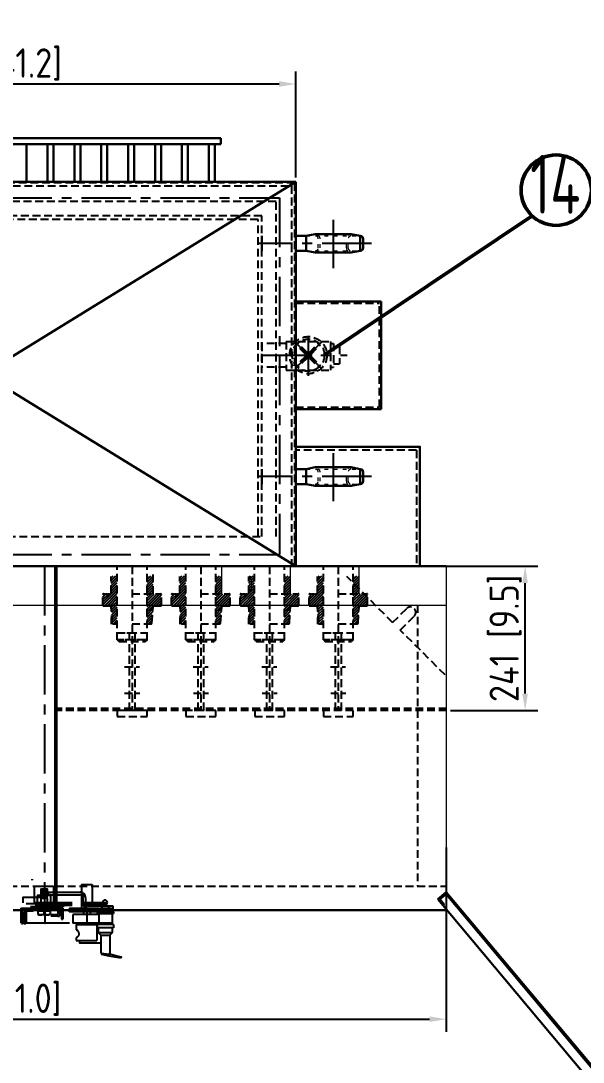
# Model space of a CAD drawing. Header units: millimetres. Extents: x 237080 to 246815, y -181726 to -175279.
# Drawn here: x 239515 to 240457, y -180163 to -178421 of the extents above; entities that cross this region are included whole.
import ezdxf

# ---------------------------------------------------------------- set-up
doc = ezdxf.new("R2010")
doc.units = ezdxf.units.MM
doc.header["$LTSCALE"] = 13
for name, pattern in [('ACAD_ISO02W100', [15, 12, -3]), ('ACAD_ISO03W100', [1.18, 0.47, -0.71]), ('CENTER', [50.8, 31.75, -6.35, 6.35, -6.35]), ('CENTERX2', [101.6, 63.5, -12.7, 12.7, -12.7]), ('DASHED', [0.75, 0.5, -0.25])]:
    doc.linetypes.add(name, pattern=pattern)
doc.layers.get('0').update_dxf_attribs({"color": 1, "linetype": 'CENTER'})
for name, color, linetype in [('1', 4, 'Continuous'), ('4虚线层', 6, 'DASHED'), ('PDF_几何图形', 7, 'Continuous'), ('粗实线', 4, 'Continuous')]:
    doc.layers.add(name, color=color, linetype=linetype)
doc.layers.add('2细实线', color=3, linetype='Continuous', lineweight=20)
doc.layers.add('标注、文本', color=3, linetype='Continuous', lineweight=25)
doc.styles.add('pdm', font='gbenor.shx', dxfattribs={"width": 0.8, "bigfont": 'gbhzfs.shx'})
doc.styles.get("Standard").update_dxf_attribs({"font": 'gbenor.shx', "bigfont": 'gbcbig.shx'})
doc.dimstyles.new('英寸 1-10', dxfattribs={"dimscale": 14, "dimtxt": 3.5, "dimasz": 2, "dimexe": 1.5, "dimexo": 0.5, "dimgap": 0.5, "dimtad": 1, "dimtoh": 1, "dimdec": 1, "dimdsep": 46, "dimtxsty": 'Standard', "dimcen": 2.5, "dimclrd": 3, "dimclre": 3, "dimclrt": 3, "dimadec": 0, "dimazin": 2, "dimtfac": 1, "dimtdec": 1, "dimtmove": 0, "dimatfit": 2, "dimfxl": 1, "dimarcsym": 0})
pattern_1 = [(225, (239986.0176, -179033.653), (2.245064, -2.245064), [])]
pattern_2 = [(225, (240101.0176, -179033.653), (2.245064, -2.245064), [])]
pattern_3 = [(225, (240331.0176, -179033.653), (2.245064, -2.245064), [])]

# ---------------------------------------------------------------- blocks, each defined once
blk = doc.blocks.new('A$C62CB6CE0')
at = {"layer": 'PDF_几何图形'}
for p, q in [((101.2, 122.2), (101.2, 108.9)), ((101.2, 122.2), (119, 122.2)), ((119, 122.2), (119, 86.6)), ((22.3, 119.3), (54.2, 119.3)), ((22.3, 119.3), (22.3, 89.9)), ((33.1, 114.7), (33.1, 104)), ((33.1, 112.2), (33.9, 111.4)), ((43.8, 111.4), (33.1, 111)), ((33.9, 111.4), (33.1, 111)), ((33.1, 111), (33.9, 110.6)), ((43.8, 110.6), (33.1, 110.2)), ((33.9, 110.6), (33.1, 110.2)), ((33.1, 108.5), (33.9, 108.1)), ((43, 112.2), (33.9, 111.4)), ((43, 111), (33.9, 110.6)), ((43, 110.2), (33.9, 109.7)), ((43, 109.3), (33.9, 108.9)), ((43, 108.5), (33.9, 108.1)), ((43, 107.7), (33.9, 107.3)), ((43, 106.9), (33.9, 106.4)), ((43, 105.6), (33.9, 105.2)), ((43, 104.8), (33.9, 104.4)), ((43.8, 111.4), (43, 111)), ((43, 111), (43.8, 110.6)), ((43.8, 110.6), (43, 110.2)), ((43.8, 109.7), (43, 109.3)), ((43.8, 108.9), (43, 108.5)), ((43.8, 108.1), (43, 107.7)), ((43.8, 107.3), (43, 106.9)), ((43.8, 106.4), (43, 105.6)), ((43.8, 105.2), (43, 104.8)), ((44.9, 109.3), (44.9, 104.8)), ((44.9, 109.3), (49.5, 109.3)), ((49.5, 104.8), (44.9, 104.8)), ((49.5, 109.3), (99.1, 109.3)), ((49.5, 104.8), (99.1, 104.8)), ((54.2, 119.3), (54.2, 89.9)), ((3.7, 101.1), (32.7, 101.1)), ((65.8, 89.9), (8.7, 89.9)), ((23.6, 92), (64.5, 92)), ((64.5, 89.9), (23.6, 89.9)), ((23.6, 87.4), (64.5, 87.4)), ((26.9, 104), (26.9, 85.3)), ((33.1, 104), (26.9, 104)), ((33.1, 101.5), (33.9, 101.1)), ((33.1, 98.6), (33.1, 80.4)), ((43, 104), (33.9, 103.5)), ((43, 103.1), (33.9, 102.7)), ((43, 102.3), (33.9, 101.9)), ((43, 101.5), (33.9, 101.1)), ((43, 101.5), (33.9, 101.1)), ((43, 101.5), (33.9, 101.1)), ((43, 100.7), (33.9, 100.2)), ((43, 99.4), (33.9, 99)), ((43.8, 104.4), (43, 104)), ((43.8, 103.5), (43, 103.1)), ((43.8, 102.7), (43, 102.3)), ((43.8, 101.9), (43, 101.5)), ((43.8, 101.1), (43, 100.7)), ((43.8, 100.2), (43, 99.4)), ((49.6, 104), (43.8, 104)), ((43.8, 99), (43.8, 80.4)), ((44.9, 92), (85.9, 92)), ((85.9, 89.9), (44.9, 89.9)), ((44.9, 87.4), (85.9, 87.4)), ((49.6, 104), (49.6, 85.3)), ((55.3, 104), (55.3, 87.4)), ((55.3, 104), (57.3, 104)), ((57.3, 104), (57.3, 87.4)), ((64.4, 87.4), (64.4, 69.2)), ((64.4, 87.4), (64.4, 69.2)), ((65.8, 89.9), (65.8, 87.4)), ((101.2, 104.4), (101.2, 82)), ((101.6, 92), (142.5, 92)), ((142.5, 89.9), (101.6, 89.9)), ((101.6, 87.4), (142.5, 87.4)), ((103.7, 100.2), (103.7, 91.1)), ((108.2, 100.2), (108.2, 91.1)), ((0, 82.5), (26.9, 82.5)), ((0, 82.5), (0, 57.6)), ((2.1, 80.4), (26.9, 80.4)), ((2.1, 80.4), (2.1, 55.2)), ((3.7, 57.6), (3.7, 76.7)), ((6.6, 80.4), (6.6, 55.2)), ((8.7, 77.9), (20.3, 77.9)), ((8.7, 77.9), (8.7, 57.6)), ((15.7, 85.3), (56.7, 85.3)), ((20.3, 80.4), (20.3, 77.9)), ((26.9, 80.4), (49.6, 80.4)), ((26.9, 80.4), (26.9, 78.3)), ((26.9, 78.3), (49.6, 78.3)), ((28.1, 78.3), (28.1, 73.4)), ((38.5, 78.3), (38.5, 73.4)), ((43, 82.5), (69.9, 82.5)), ((43, 80.4), (67.8, 80.4)), ((43.4, 71.3), (47.1, 71.3)), ((47.6, 71.7), (47.1, 71.3)), ((48.8, 78.3), (48.8, 73.4)), ((49.6, 80.4), (49.6, 78.3)), ((50.7, 71.7), (61.9, 71.7)), ((50.7, 71.7), (50.7, 69.2)), ((61.9, 85.3), (61.9, 71.7)), ((61.9, 85.3), (61.9, 71.7)), ((72.4, 85.3), (61.9, 85.3)), ((67.8, 80.4), (67.8, 64.3)), ((69.9, 82.5), (69.9, 64.3)), ((80.9, 82), (80.9, 76.7)), ((80.9, 82), (81.3, 82)), ((81.3, 76.7), (80.9, 76.7)), ((81.3, 82), (81.3, 76.7)), ((130.5, 82), (81.3, 82)), ((130.5, 76.7), (81.3, 76.7)), ((130.1, 72.1), (86.7, 72.1)), ((86.7, 72.1), (86.7, 57.6)), ((104.5, 76.7), (104.5, 72.1)), ((110.3, 80.4), (110.3, 55.2)), ((115.7, 76.7), (115.7, 72.1)), ((127.7, 76.7), (127.7, 73.8)), ((127.7, 73.8), (154.9, 73.8)), ((130.1, 73.8), (130.1, 57.6)), ((130.5, 82), (130.5, 76.7)), ((130.5, 82), (131.8, 82)), ((131.8, 76.7), (130.5, 76.7)), ((131.8, 82), (131.8, 76.7)), ((151.6, 82), (131.8, 82)), ((151.6, 76.7), (131.8, 76.7)), ((135.5, 84.1), (135.5, 78.3)), ((146.3, 84.1), (146.3, 78.3)), ((151.6, 82), (151.6, 76.7)), ((152.5, 73.8), (152.5, 57.6)), ((153.7, 86.6), (153.7, 82)), ((153.7, 76.7), (154.9, 76.7)), ((154.9, 76.7), (154.9, 73.8)), ((23.2, 57.6), (3.7, 57.6)), ((60, 57.6), (19, 57.6)), ((40.1, 57.6), (38, 57.6)), ((81.3, 57.6), (40.4, 57.6)), ((64.4, 69.2), (50.7, 69.2)), ((61.9, 69.2), (64.4, 69.2)), ((61.9, 69.2), (64.4, 69.2)), ((64.4, 69.2), (61.9, 69.2)), ((67.8, 64.3), (69.9, 64.3)), ((130.1, 57.6), (86.7, 57.6)), ((92.5, 55.2), (92.5, 46.5)), ((92.5, 55.2), (126.8, 55.2)), ((138, 57.6), (97, 57.6)), ((103.7, 57.6), (103.7, 55.2)), ((116.5, 57.6), (116.5, 55.2)), ((126.8, 55.2), (126.8, 28.3)), ((127.7, 55.2), (127.7, 49.8)), ((141.3, 55.2), (127.7, 55.2)), ((141.3, 57.6), (130.1, 57.6)), ((132.2, 57.6), (132.2, 55.2)), ((152.5, 57.6), (141.3, 57.6)), ((154.9, 55.2), (141.3, 55.2)), ((150.4, 57.6), (150.4, 55.2)), ((154.9, 55.2), (154.9, 49.8)), ((92.5, 46.5), (93.3, 46.5)), ((129.3, 47.3), (126.8, 47.3)), ((141.3, 49.8), (127.7, 49.8)), ((129.3, 41.9), (152.9, 41.9)), ((133.9, 37.4), (141.3, 37.4)), ((154.9, 49.8), (141.3, 49.8)), ((141.3, 37.4), (148.7, 37.4)), ((152.9, 49), (152.9, 41.9)), ((152.9, 41.5), (152.9, 41.9)), ((92.5, 33.7), (92.5, 28.3)), ((93.3, 33.7), (92.5, 33.7)), ((92.5, 28.3), (126.8, 28.3)), ((133.9, 29.1), (133.9, 7.2)), ((148.7, 29.1), (148.7, 7.2))]:
    blk.add_line(p, q, dxfattribs=at)
for points in [[(33.1, 114.7), (43.8, 114.7), (43.8, 104)], [(33.1, 112.2), (43, 112.2), (43.8, 111.4)], [(43, 110.2), (43.8, 109.7), (33.1, 109.3)], [(33.1, 110.2), (33.9, 109.7), (33.1, 109.3)], [(43, 109.3), (43.8, 108.9), (33.1, 108.5)], [(33.1, 109.3), (33.9, 108.9), (33.1, 108.5)], [(43, 108.5), (43.8, 108.1), (33.1, 107.7)], [(43, 108.5), (33.9, 108.1), (33.1, 107.7)], [(43, 107.7), (43.8, 107.3), (33.1, 106.9)], [(33.1, 107.7), (33.9, 107.3), (33.1, 106.9)], [(43, 106.9), (43.8, 106.4), (33.1, 105.6)], [(33.1, 106.9), (33.9, 106.4), (33.1, 105.6)], [(43, 105.6), (43.8, 105.2), (33.1, 104.8)], [(33.1, 105.6), (33.9, 105.2), (33.1, 104.8)], [(43, 104.8), (43.8, 104.4), (33.1, 104)], [(33.1, 104.8), (33.9, 104.4), (33.1, 104)], [(108.2, 100.2), (100.4, 109.3), (99.1, 109.3)], [(103.7, 100.2), (103.7, 101.5), (103.3, 101.9), (103.3, 102.3), (102.8, 103.1), (102.4, 103.5), (102, 104), (101.6, 104.4), (100.8, 104.4), (100.4, 104.8), (99.1, 104.8)], [(3.7, 91.6), (3.7, 101.1), (4.1, 100.7)], [(43, 104), (43.8, 103.5), (33.1, 103.1)], [(33.1, 104), (33.9, 103.5), (33.1, 103.1)], [(43, 103.1), (43.8, 102.7), (33.1, 102.3)], [(33.1, 103.1), (33.9, 102.7), (33.1, 102.3)], [(43, 102.3), (43.8, 101.9), (33.1, 101.5)], [(33.1, 102.3), (33.9, 101.9), (33.1, 101.5)], [(43, 101.5), (43.8, 101.1), (33.1, 100.7)], [(43, 101.5), (33.9, 101.1), (33.1, 100.7)], [(43, 100.7), (43.8, 100.2), (33.1, 99.4)], [(33.1, 100.7), (33.9, 100.2), (33.1, 99.4)], [(43, 99.4), (43.8, 99), (33.1, 98.6)], [(33.1, 99.4), (33.9, 99), (33.1, 98.6)], [(40.1, 93.6), (40.1, 57.6), (40.5, 57.2)], [(103.7, 91.1), (111.5, 82), (112.8, 82)], [(108.2, 91.1), (108.2, 89.9), (109, 89.1), (109, 88.2), (109.5, 87.8), (109.9, 87.4), (110.7, 87.4), (111.1, 87), (111.5, 86.6), (112.8, 86.6), (153.7, 86.6)], [(28.1, 73.4), (28.5, 72.9), (28.9, 72.5), (29.4, 72.5), (29.8, 72.1), (30.2, 72.1), (30.6, 71.7), (31.4, 71.7), (31.8, 71.3), (33.1, 71.3)], [(28.1, 73.4), (28.1, 72.9), (28.5, 72.5), (28.5, 72.1), (28.9, 72.1), (28.9, 71.7), (29.4, 71.7)], [(28.9, 71.7), (29.8, 71.3), (33.1, 71.3)], [(43.4, 71.3), (33.1, 71.3), (34.7, 71.3), (35.2, 71.7), (36, 71.7), (36.4, 72.1), (36.8, 72.1), (37.2, 72.5), (37.6, 72.5), (38, 72.9), (38.5, 73.4)], [(38.5, 73.4), (38.9, 72.9), (39.7, 72.1), (40.1, 72.1), (40.9, 71.7), (41.8, 71.7), (42.2, 71.3), (43.4, 71.3)], [(43.4, 71.3), (45.1, 71.3), (45.5, 71.7), (46.3, 71.7), (46.7, 72.1), (47.1, 72.1), (47.6, 72.5), (48, 72.5), (48.4, 72.9), (48.8, 73.4)], [(47.6, 71.7), (47.6, 72.1), (48, 72.1), (48, 72.5), (48.4, 72.5), (48.4, 72.9), (48.8, 73.4)], [(151.6, 82), (153.7, 82), (153.7, 76.7), (151.6, 76.7)], [(93.3, 46.5), (94.2, 46.1), (95, 44.8), (96.2, 43.2), (97, 39.9), (96.2, 36.5), (95, 34.9), (94.2, 34.1), (93.3, 33.7)], [(130.5, 49.8), (129.7, 49.8), (129.7, 49.4), (129.3, 49), (129.3, 41.9), (129.7, 41.9), (129.7, 41.5), (133.9, 37.4), (133.9, 29.1)], [(152.9, 41.5), (148.7, 37.4), (148.7, 29.1)], [(152.9, 49), (152.9, 49.8), (152.1, 49.8)], [(97.9, 28.3), (97.9, 24.6), (133.9, 24.6)], [(133.9, 7.2), (148.3, 5.5), (148.7, 7.2)]]:
    blk.add_lwpolyline(points, dxfattribs=at)
blk.add_lwpolyline([(25.6, 85.3), (50.9, 85.3), (50.9, 82.5), (25.6, 82.5)], close=True, dxfattribs=at)
for points in [[(108.2, 101.5), (106.4, 106.8), (105.9, 107.6), (100.4, 109.3)], [(103.7, 89.9), (104.6, 86), (107.7, 83), (111.5, 82)], [(140.5, 96.1), (138.4, 96.1), (136.7, 94.4), (136.7, 92.4)], [(136.7, 92.4), (136.7, 90.3), (138.4, 88.2), (140.5, 88.2)], [(144.6, 92.4), (144.6, 94.4), (142.5, 96.1), (140.5, 96.1)], [(140.5, 88.2), (142.5, 88.2), (144.6, 90.3), (144.6, 92.4)], [(134.3, 5.5), (171.8, -1.9), (181.4, -1.8), (148.3, 5.5)]]:
    blk.add_open_spline(points, degree=3, dxfattribs=at)
blk = doc.blocks.new('*D267')
at = {"layer": '2细实线', "color": 3, "linetype": 'ByBlock', "lineweight": -2}
for p, q in [((238677.7, -179803.8), (238677.7, -180111.9)), ((240227.7, -179803.8), (240227.7, -180111.9)), ((238705.7, -180090.9), (240199.7, -180090.9))]:
    blk.add_line(p, q, dxfattribs=at)
at = {"layer": '2细实线', "color": 3, "linetype": 'ByBlock'}
for points in [[(238705.7, -180086.2), (238705.7, -180095.6), (238677.7, -180090.9)], [(240199.7, -180086.2), (240199.7, -180095.6), (240227.7, -180090.9)]]:
    blk.add_solid(points, dxfattribs=at)
at = {"layer": 'Defpoints', "color": 0, "linetype": 'ByBlock'}
for p in [(238677.7, -179796.8), (240227.7, -179796.8), (240227.7, -180090.9)]:
    blk.add_point(p, dxfattribs=at)
at = {"layer": '2细实线', "color": 3, "linetype": 'ByBlock', "insert": (239452.7, -180058.4), "char_height": 49, "attachment_point": 5}
blk.add_mtext('1550 [61.0]', dxfattribs=at)
blk = doc.blocks.new('A$C367532F2')
at = {"layer": '1', "color": 1, "linetype": 'CENTERX2', "lineweight": -3, "ltscale": 0.1}
for p, q in [((78, 34.6), (56, 56.6)), ((78, 66.6), (78, 0)), ((78, 34.6), (100, 56.6)), ((0, 34.6), (143, 34.6)), ((78, 34.6), (56, 12.5)), ((78, 34.6), (100, 12.5))]:
    blk.add_line(p, q, dxfattribs=at)
at = {"layer": '4虚线层', "ltscale": 2}
for p, q in [((0, 54.3), (0, 14.8)), ((41, 54.3), (0, 54.3)), ((41, 57.3), (115, 57.3)), ((41, 57.3), (41, 9.8)), ((76.1, 39.3), (60.5, 54.9)), ((79.9, 39.3), (95.5, 54.9)), ((115, 57.3), (115, 9.8)), ((115, 54.3), (120, 54.3)), ((120, 54.3), (120, 14.8)), ((73.2, 36.5), (57.6, 52.1)), ((82.8, 36.5), (98.4, 52.1)), ((120, 49.1), (130, 49.1)), ((130, 49.1), (130, 20)), ((73.2, 32.6), (57.6, 17)), ((76.1, 29.8), (60.5, 14.2)), ((79.9, 29.8), (95.5, 14.2)), ((82.8, 32.6), (98.4, 17)), ((120, 20), (130, 20)), ((41, 14.8), (0, 14.8)), ((41, 9.8), (115, 9.8)), ((115, 14.8), (120, 14.8))]:
    blk.add_line(p, q, dxfattribs=at)
for radius in [31.1, 26.9, 5.13]:
    blk.add_circle((78, 34.6), radius, dxfattribs=at)
blk = doc.blocks.new('*D265')
at = {"layer": '2细实线', "color": 3, "linetype": 'ByBlock', "lineweight": -2}
for p, q in [((240149.9, -179333.5), (240380.7, -179333.5)), ((240359.7, -179546.5), (240359.7, -179361.5)), ((240235, -179574.5), (240380.7, -179574.5))]:
    blk.add_line(p, q, dxfattribs=at)
at = {"layer": '2细实线', "color": 3, "linetype": 'ByBlock'}
for points in [[(240355, -179361.5), (240364.3, -179361.5), (240359.7, -179333.5)], [(240355, -179546.5), (240364.3, -179546.5), (240359.7, -179574.5)]]:
    blk.add_solid(points, dxfattribs=at)
at = {"layer": 'Defpoints', "color": 0, "linetype": 'ByBlock'}
for p in [(240142.9, -179333.5), (240359.7, -179333.5), (240228, -179574.5)]:
    blk.add_point(p, dxfattribs=at)
at = {"layer": '2细实线', "color": 3, "linetype": 'ByBlock', "insert": (240327.1, -179454), "char_height": 49, "attachment_point": 5, "rotation": 90}
blk.add_mtext('241 [9.5]', dxfattribs=at)
blk = doc.blocks.new('*D266')
at = {"layer": '2细实线', "color": 3, "linetype": 'ByBlock', "lineweight": -2}
for p, q in [((238929.7, -178683.5), (238929.7, -178506)), ((239975.7, -178683.5), (239975.7, -178506)), ((238957.7, -178527), (239947.7, -178527))]:
    blk.add_line(p, q, dxfattribs=at)
at = {"layer": '2细实线', "color": 3, "linetype": 'ByBlock'}
for points in [[(238957.7, -178522.3), (238957.7, -178531.6), (238929.7, -178527)], [(239947.7, -178522.3), (239947.7, -178531.6), (239975.7, -178527)]]:
    blk.add_solid(points, dxfattribs=at)
at = {"layer": 'Defpoints', "color": 0, "linetype": 'ByBlock'}
for p in [(239975.7, -178527), (238929.7, -178690.5), (239975.7, -178690.5)]:
    blk.add_point(p, dxfattribs=at)
at = {"layer": '2细实线', "color": 3, "linetype": 'ByBlock', "insert": (239452.7, -178494.4), "char_height": 49, "attachment_point": 5}
blk.add_mtext('1046 [41.2]', dxfattribs=at)

msp = doc.modelspace()

# ---------------------------------------------------------------- hatches: boundary and pattern name
at = {"layer": '4虚线层', "ltscale": 2}
h = msp.add_hatch(dxfattribs=at)
h.set_pattern_fill('ANSI31', color=256, angle=180, style=0)
h.set_pattern_definition(pattern_1)
edge = h.paths.add_edge_path(flags=0)
edge.add_line((239676.913, -179349.535), (239676.913, -179392.314))
edge.add_line((239676.913, -179392.314), (239676.912, -179429.534))
edge.add_line((239676.912, -179429.534), (239669.848, -179429.534))
edge.add_arc((239669.848, -179428.534), 1, 183.814075, 270, ccw=False)
edge.add_line((239668.85, -179428.6), (239666.975, -179400.467))
edge.add_arc((239665.977, -179400.534), 1, 363.814075, 450)
edge.add_line((239665.977, -179399.534), (239653.912, -179399.534))
edge.add_arc((239653.912, -179398.534), 1, 180, 270, ccw=False)
edge.add_line((239652.912, -179398.534), (239652.912, -179380.534))
edge.add_arc((239653.912, -179380.534), 1, 450, 540, ccw=False)
edge.add_line((239653.912, -179379.534), (239656.397, -179379.534))
edge.add_line((239656.397, -179379.534), (239657.311, -179380.471))
edge.add_line((239657.311, -179380.471), (239658.138, -179379.534))
edge.add_line((239658.138, -179379.534), (239660.379, -179379.534))
edge.add_line((239660.379, -179379.534), (239661.293, -179380.471))
edge.add_line((239661.293, -179380.471), (239662.12, -179379.534))
edge.add_line((239662.12, -179379.534), (239663.316, -179379.534))
edge.add_line((239663.316, -179379.534), (239664.23, -179380.471))
edge.add_line((239664.23, -179380.471), (239665.057, -179379.534))
edge.add_line((239665.057, -179379.534), (239665.912, -179379.534))
edge.add_arc((239665.912, -179378.534), 1, 270.000001, 360)
edge.add_line((239666.912, -179378.534), (239666.912, -179350.535))
edge.add_arc((239667.912, -179350.535), 1, 90.00291, 180.00291, ccw=False)
edge.add_line((239667.912, -179349.535), (239676.913, -179349.535))
h = msp.add_hatch(dxfattribs=at)
h.set_pattern_fill('ANSI31', color=256, angle=180, style=0)
h.set_pattern_definition(pattern_1)
edge = h.paths.add_edge_path(flags=0)
edge.add_line((239726.855, -179349.508), (239726.902, -179392.287))
edge.add_line((239726.902, -179392.287), (239726.943, -179429.506))
edge.add_line((239726.943, -179429.506), (239734.007, -179429.499))
edge.add_arc((239734.006, -179428.499), 1, -89.937788, -3.751863)
edge.add_line((239735.004, -179428.564), (239736.849, -179400.429))
edge.add_arc((239737.847, -179400.495), 1, -269.937788, -183.751863, ccw=False)
edge.add_line((239737.846, -179399.495), (239749.91, -179399.481))
edge.add_arc((239749.909, -179398.481), 1, -89.937788, 0.062212)
edge.add_line((239750.909, -179398.48), (239750.89, -179380.48))
edge.add_arc((239749.89, -179380.481), 1, -359.937788, -269.937788)
edge.add_line((239749.888, -179379.481), (239747.403, -179379.484))
edge.add_line((239747.403, -179379.484), (239746.491, -179380.422))
edge.add_line((239746.491, -179380.422), (239745.663, -179379.486))
edge.add_line((239745.663, -179379.486), (239743.422, -179379.489))
edge.add_line((239743.422, -179379.489), (239742.509, -179380.427))
edge.add_line((239742.509, -179380.427), (239741.681, -179379.49))
edge.add_line((239741.681, -179379.49), (239740.484, -179379.492))
edge.add_line((239740.484, -179379.492), (239739.572, -179380.43))
edge.add_line((239739.572, -179380.43), (239738.744, -179379.494))
edge.add_line((239738.744, -179379.494), (239737.888, -179379.495))
edge.add_arc((239737.887, -179378.495), 1, -179.937788, -89.937789, ccw=False)
edge.add_line((239736.887, -179378.496), (239736.857, -179350.497))
edge.add_arc((239735.857, -179350.498), 1, 0.059302, 90.059302)
edge.add_line((239735.856, -179349.498), (239726.855, -179349.508))
h = msp.add_hatch(dxfattribs=at)
h.set_pattern_fill('ANSI31', color=256, angle=180, style=0)
h.set_pattern_definition(pattern_2)
edge = h.paths.add_edge_path(flags=0)
edge.add_line((239791.913, -179349.535), (239791.913, -179392.314))
edge.add_line((239791.913, -179392.314), (239791.912, -179429.534))
edge.add_line((239791.912, -179429.534), (239784.848, -179429.534))
edge.add_arc((239784.848, -179428.534), 1, 183.814075, 270, ccw=False)
edge.add_line((239783.85, -179428.6), (239781.975, -179400.467))
edge.add_arc((239780.977, -179400.534), 1, 363.814075, 450)
edge.add_line((239780.977, -179399.534), (239768.912, -179399.534))
edge.add_arc((239768.912, -179398.534), 1, 180, 270, ccw=False)
edge.add_line((239767.912, -179398.534), (239767.912, -179380.534))
edge.add_arc((239768.912, -179380.534), 1, 450, 540, ccw=False)
edge.add_line((239768.912, -179379.534), (239771.397, -179379.534))
edge.add_line((239771.397, -179379.534), (239772.311, -179380.471))
edge.add_line((239772.311, -179380.471), (239773.138, -179379.534))
edge.add_line((239773.138, -179379.534), (239775.379, -179379.534))
edge.add_line((239775.379, -179379.534), (239776.293, -179380.471))
edge.add_line((239776.293, -179380.471), (239777.12, -179379.534))
edge.add_line((239777.12, -179379.534), (239778.316, -179379.534))
edge.add_line((239778.316, -179379.534), (239779.23, -179380.471))
edge.add_line((239779.23, -179380.471), (239780.057, -179379.534))
edge.add_line((239780.057, -179379.534), (239780.912, -179379.534))
edge.add_arc((239780.912, -179378.534), 1, 270.000001, 360)
edge.add_line((239781.912, -179378.534), (239781.912, -179350.535))
edge.add_arc((239782.912, -179350.535), 1, 90.00291, 180.00291, ccw=False)
edge.add_line((239782.912, -179349.535), (239791.913, -179349.535))
h = msp.add_hatch(dxfattribs=at)
h.set_pattern_fill('ANSI31', color=256, angle=180, style=0)
h.set_pattern_definition(pattern_2)
edge = h.paths.add_edge_path(flags=0)
edge.add_line((239841.855, -179349.508), (239841.902, -179392.287))
edge.add_line((239841.902, -179392.287), (239841.943, -179429.506))
edge.add_line((239841.943, -179429.506), (239849.007, -179429.499))
edge.add_arc((239849.006, -179428.499), 1, -89.937788, -3.751863)
edge.add_line((239850.004, -179428.564), (239851.849, -179400.429))
edge.add_arc((239852.847, -179400.495), 1, -269.937788, -183.751863, ccw=False)
edge.add_line((239852.846, -179399.495), (239864.91, -179399.481))
edge.add_arc((239864.909, -179398.481), 1, -89.937788, 0.062212)
edge.add_line((239865.909, -179398.48), (239865.89, -179380.48))
edge.add_arc((239864.89, -179380.481), 1, -359.937788, -269.937788)
edge.add_line((239864.888, -179379.481), (239862.403, -179379.484))
edge.add_line((239862.403, -179379.484), (239861.491, -179380.422))
edge.add_line((239861.491, -179380.422), (239860.663, -179379.486))
edge.add_line((239860.663, -179379.486), (239858.422, -179379.489))
edge.add_line((239858.422, -179379.489), (239857.509, -179380.427))
edge.add_line((239857.509, -179380.427), (239856.681, -179379.49))
edge.add_line((239856.681, -179379.49), (239855.484, -179379.492))
edge.add_line((239855.484, -179379.492), (239854.572, -179380.43))
edge.add_line((239854.572, -179380.43), (239853.744, -179379.494))
edge.add_line((239853.744, -179379.494), (239852.888, -179379.495))
edge.add_arc((239852.887, -179378.495), 1, -179.937788, -89.937789, ccw=False)
edge.add_line((239851.887, -179378.496), (239851.857, -179350.497))
edge.add_arc((239850.857, -179350.498), 1, 0.059302, 90.059302)
edge.add_line((239850.856, -179349.498), (239841.855, -179349.508))
h = msp.add_hatch(dxfattribs=at)
h.set_pattern_fill('ANSI31', color=256, angle=180, style=0)
h.set_pattern_definition([(225, (240216.0176, -179033.653), (2.245064, -2.245064), [])])
edge = h.paths.add_edge_path(flags=0)
edge.add_line((239906.913, -179349.535), (239906.913, -179392.314))
edge.add_line((239906.913, -179392.314), (239906.912, -179429.534))
edge.add_line((239906.912, -179429.534), (239899.848, -179429.534))
edge.add_arc((239899.848, -179428.534), 1, 183.814075, 270, ccw=False)
edge.add_line((239898.85, -179428.6), (239896.975, -179400.467))
edge.add_arc((239895.977, -179400.534), 1, 363.814075, 450)
edge.add_line((239895.977, -179399.534), (239883.912, -179399.534))
edge.add_arc((239883.912, -179398.534), 1, 180, 270, ccw=False)
edge.add_line((239882.912, -179398.534), (239882.912, -179380.534))
edge.add_arc((239883.912, -179380.534), 1, 450, 540, ccw=False)
edge.add_line((239883.912, -179379.534), (239886.397, -179379.534))
edge.add_line((239886.397, -179379.534), (239887.311, -179380.471))
edge.add_line((239887.311, -179380.471), (239888.138, -179379.534))
edge.add_line((239888.138, -179379.534), (239890.379, -179379.534))
edge.add_line((239890.379, -179379.534), (239891.293, -179380.471))
edge.add_line((239891.293, -179380.471), (239892.12, -179379.534))
edge.add_line((239892.12, -179379.534), (239893.316, -179379.534))
edge.add_line((239893.316, -179379.534), (239894.23, -179380.471))
edge.add_line((239894.23, -179380.471), (239895.057, -179379.534))
edge.add_line((239895.057, -179379.534), (239895.912, -179379.534))
edge.add_arc((239895.912, -179378.534), 1, 270.000001, 360)
edge.add_line((239896.912, -179378.534), (239896.912, -179350.535))
edge.add_arc((239897.912, -179350.535), 1, 90.00291, 180.00291, ccw=False)
edge.add_line((239897.912, -179349.535), (239906.913, -179349.535))
h = msp.add_hatch(dxfattribs=at)
h.set_pattern_fill('ANSI31', color=256, angle=180, style=0)
h.set_pattern_definition([(225, (240216.0176, -179033.639), (2.245064, -2.245064), [])])
edge = h.paths.add_edge_path(flags=0)
edge.add_line((239956.855, -179349.494), (239956.902, -179392.273))
edge.add_line((239956.902, -179392.273), (239956.943, -179429.492))
edge.add_line((239956.943, -179429.492), (239964.007, -179429.485))
edge.add_arc((239964.006, -179428.485), 1, -89.937788, -3.751863)
edge.add_line((239965.004, -179428.55), (239966.849, -179400.415))
edge.add_arc((239967.847, -179400.481), 1, -269.937788, -183.751863, ccw=False)
edge.add_line((239967.846, -179399.481), (239979.91, -179399.468))
edge.add_arc((239979.909, -179398.468), 1, -89.937788, 0.062212)
edge.add_line((239980.909, -179398.466), (239980.89, -179380.466))
edge.add_arc((239979.89, -179380.468), 1, -359.937788, -269.937788)
edge.add_line((239979.888, -179379.468), (239977.403, -179379.47))
edge.add_line((239977.403, -179379.47), (239976.491, -179380.408))
edge.add_line((239976.491, -179380.408), (239975.663, -179379.472))
edge.add_line((239975.663, -179379.472), (239973.422, -179379.475))
edge.add_line((239973.422, -179379.475), (239972.509, -179380.413))
edge.add_line((239972.509, -179380.413), (239971.681, -179379.476))
edge.add_line((239971.681, -179379.476), (239970.484, -179379.478))
edge.add_line((239970.484, -179379.478), (239969.572, -179380.416))
edge.add_line((239969.572, -179380.416), (239968.744, -179379.48))
edge.add_line((239968.744, -179379.48), (239967.888, -179379.481))
edge.add_arc((239967.887, -179378.481), 1, -179.937788, -89.937789, ccw=False)
edge.add_line((239966.887, -179378.482), (239966.857, -179350.483))
edge.add_arc((239965.857, -179350.484), 1, 0.059302, 90.059302)
edge.add_line((239965.856, -179349.484), (239956.855, -179349.494))
h = msp.add_hatch(dxfattribs=at)
h.set_pattern_fill('ANSI31', color=256, angle=180, style=0)
h.set_pattern_definition(pattern_3)
edge = h.paths.add_edge_path(flags=0)
edge.add_line((240021.913, -179349.535), (240021.913, -179392.314))
edge.add_line((240021.913, -179392.314), (240021.912, -179429.534))
edge.add_line((240021.912, -179429.534), (240014.848, -179429.534))
edge.add_arc((240014.848, -179428.534), 1, 183.814075, 270, ccw=False)
edge.add_line((240013.85, -179428.6), (240011.975, -179400.467))
edge.add_arc((240010.977, -179400.534), 1, 363.814075, 450)
edge.add_line((240010.977, -179399.534), (239998.912, -179399.534))
edge.add_arc((239998.912, -179398.534), 1, 180, 270, ccw=False)
edge.add_line((239997.912, -179398.534), (239997.912, -179380.534))
edge.add_arc((239998.912, -179380.534), 1, 450, 540, ccw=False)
edge.add_line((239998.912, -179379.534), (240001.397, -179379.534))
edge.add_line((240001.397, -179379.534), (240002.311, -179380.471))
edge.add_line((240002.311, -179380.471), (240003.138, -179379.534))
edge.add_line((240003.138, -179379.534), (240005.379, -179379.534))
edge.add_line((240005.379, -179379.534), (240006.293, -179380.471))
edge.add_line((240006.293, -179380.471), (240007.12, -179379.534))
edge.add_line((240007.12, -179379.534), (240008.316, -179379.534))
edge.add_line((240008.316, -179379.534), (240009.23, -179380.471))
edge.add_line((240009.23, -179380.471), (240010.057, -179379.534))
edge.add_line((240010.057, -179379.534), (240010.912, -179379.534))
edge.add_arc((240010.912, -179378.534), 1, 270.000001, 360)
edge.add_line((240011.912, -179378.534), (240011.912, -179350.535))
edge.add_arc((240012.912, -179350.535), 1, 90.00291, 180.00291, ccw=False)
edge.add_line((240012.912, -179349.535), (240021.913, -179349.535))
h = msp.add_hatch(dxfattribs=at)
h.set_pattern_fill('ANSI31', color=256, angle=180, style=0)
h.set_pattern_definition(pattern_3)
edge = h.paths.add_edge_path(flags=0)
edge.add_line((240071.855, -179349.508), (240071.902, -179392.287))
edge.add_line((240071.902, -179392.287), (240071.943, -179429.506))
edge.add_line((240071.943, -179429.506), (240079.007, -179429.499))
edge.add_arc((240079.006, -179428.499), 1, -89.937788, -3.751863)
edge.add_line((240080.004, -179428.564), (240081.849, -179400.429))
edge.add_arc((240082.847, -179400.495), 1, -269.937788, -183.751863, ccw=False)
edge.add_line((240082.846, -179399.495), (240094.91, -179399.481))
edge.add_arc((240094.909, -179398.481), 1, -89.937788, 0.062212)
edge.add_line((240095.909, -179398.48), (240095.89, -179380.48))
edge.add_arc((240094.89, -179380.481), 1, -359.937788, -269.937788)
edge.add_line((240094.888, -179379.481), (240092.403, -179379.484))
edge.add_line((240092.403, -179379.484), (240091.491, -179380.422))
edge.add_line((240091.491, -179380.422), (240090.663, -179379.486))
edge.add_line((240090.663, -179379.486), (240088.422, -179379.489))
edge.add_line((240088.422, -179379.489), (240087.509, -179380.427))
edge.add_line((240087.509, -179380.427), (240086.681, -179379.49))
edge.add_line((240086.681, -179379.49), (240085.484, -179379.492))
edge.add_line((240085.484, -179379.492), (240084.572, -179380.43))
edge.add_line((240084.572, -179380.43), (240083.744, -179379.494))
edge.add_line((240083.744, -179379.494), (240082.888, -179379.495))
edge.add_arc((240082.887, -179378.495), 1, -179.937788, -89.937789, ccw=False)
edge.add_line((240081.887, -179378.496), (240081.857, -179350.497))
edge.add_arc((240080.857, -179350.498), 1, 0.059302, 90.059302)
edge.add_line((240080.856, -179349.498), (240071.855, -179349.508))

# ---------------------------------------------------------------- linework, layer by layer
at = {"color": 7, "linetype": 'ByBlock', "lineweight": 30}
for p, q in [((239918.668, -178781.034), (239918.668, -178806.034)), ((239975.668, -178890.534), (240118.668, -178890.534)), ((240118.668, -179070.534), (240118.668, -178890.534)), ((239975.668, -179070.534), (240118.668, -179070.534)), ((239918.668, -179171.034), (239918.668, -179196.034)), ((238677.668, -179333.534), (240227.668, -179333.534)), ((240027.668, -179333.534), (238877.668, -179333.534)), ((238677.668, -179908.534), (240227.668, -179908.534))]:
    msp.add_line(p, q, dxfattribs=at)
at = {"color": 2, "linetype": 'ACAD_ISO02W100', "lineweight": 13}
for p, q in [((239851.912, -179379.534), (239851.912, -179333.534)), ((239966.912, -179379.534), (239966.912, -179333.534)), ((240081.912, -179379.534), (240081.912, -179333.534))]:
    msp.add_line(p, q, dxfattribs=at)
at = {"layer": '1', "color": 1, "linetype": 'CENTERX2', "lineweight": -3, "ltscale": 0.1}
for p, q in [((238956.668, -178717.534), (239948.668, -178717.534)), ((239948.668, -178717.534), (239948.668, -179313.534)), ((240038.659, -178834.87), (240038.659, -178754.177)), ((240102.28, -178793.534), (239913.668, -178793.534)), ((240038.659, -179224.87), (240038.659, -179144.177)), ((240102.28, -179183.534), (239913.668, -179183.534)), ((238956.668, -179313.534), (239948.668, -179313.534)), ((239555.015, -179333.534), (239555.015, -179908.616))]:
    msp.add_line(p, q, dxfattribs=at)
at = {"layer": '2细实线', "linetype": 'ByBlock'}
for p, q in [((240227.668, -179333.534), (240227.668, -179398.534)), ((240227.668, -179333.534), (240227.668, -180018.534)), ((240227.668, -179333.534), (240227.668, -179398.534)), ((238677.668, -179398.534), (240227.668, -179398.534))]:
    msp.add_line(p, q, dxfattribs=at)
at = {"layer": '4虚线层', "ltscale": 2}
for p, q in [((239973.668, -178692.534), (238931.668, -178692.534)), ((238936.668, -178697.534), (239968.668, -178697.534)), ((239968.668, -178697.534), (239968.668, -179333.534)), ((239973.668, -178692.534), (239973.668, -179333.534)), ((239942.668, -178723.534), (238962.668, -178723.534)), ((239942.668, -179283.534), (239942.668, -178723.534)), ((239918.668, -178747.534), (238986.668, -178747.534)), ((239912.668, -178753.534), (238992.668, -178753.534)), ((239912.668, -179283.534), (239912.668, -178753.534)), ((239918.668, -179283.534), (239918.668, -178747.534)), ((239975.668, -178893.534), (240115.668, -178893.534)), ((240115.668, -179067.534), (240115.668, -178893.534)), ((239975.668, -179067.534), (240115.668, -179067.534)), ((240177.668, -179139.534), (240177.668, -179333.534)), ((238986.668, -179283.534), (239918.668, -179283.534)), ((239676.912, -179456.534), (239676.913, -179333.534)), ((239701.918, -179333.534), (239701.933, -179574.534)), ((239726.901, -179456.54), (239726.931, -179333.541)), ((239736.912, -179379.534), (239736.912, -179346.7)), ((239791.912, -179456.534), (239791.913, -179333.534)), ((239816.918, -179333.534), (239816.933, -179574.534)), ((239841.901, -179456.54), (239841.931, -179333.541)), ((239906.912, -179456.534), (239906.913, -179333.534)), ((239931.918, -179333.534), (239931.933, -179574.534)), ((239956.901, -179456.526), (239956.931, -179333.527)), ((240021.912, -179456.534), (240021.913, -179333.534)), ((240046.918, -179333.534), (240046.933, -179574.534)), ((240071.901, -179456.54), (240071.931, -179333.541)), ((239666.912, -179378.534), (239666.912, -179350.535)), ((239781.912, -179378.534), (239781.912, -179350.535)), ((239896.912, -179378.534), (239896.912, -179350.535)), ((240011.912, -179378.534), (240011.912, -179350.535)), ((240137.929, -179427.526), (240060.938, -179350.534)), ((239652.912, -179398.534), (239652.912, -179380.534)), ((239653.912, -179379.534), (239656.397, -179379.534)), ((239657.311, -179380.471), (239656.397, -179379.534)), ((239658.138, -179379.534), (239657.311, -179380.471)), ((239658.138, -179379.534), (239660.379, -179379.534)), ((239661.293, -179380.471), (239660.379, -179379.534)), ((239662.12, -179379.534), (239661.293, -179380.471)), ((239662.12, -179379.534), (239663.316, -179379.534)), ((239664.23, -179380.471), (239663.316, -179379.534)), ((239665.057, -179379.534), (239664.23, -179380.471)), ((239665.057, -179379.534), (239665.912, -179379.534)), ((239701.913, -179379.534), (239749.912, -179379.534)), ((239750.912, -179398.534), (239750.912, -179380.534)), ((239767.912, -179398.534), (239767.912, -179380.534)), ((239768.912, -179379.534), (239771.397, -179379.534)), ((239772.311, -179380.471), (239771.397, -179379.534)), ((239773.138, -179379.534), (239772.311, -179380.471)), ((239773.138, -179379.534), (239775.379, -179379.534)), ((239776.293, -179380.471), (239775.379, -179379.534)), ((239777.12, -179379.534), (239776.293, -179380.471)), ((239777.12, -179379.534), (239778.316, -179379.534)), ((239779.23, -179380.471), (239778.316, -179379.534)), ((239780.057, -179379.534), (239779.23, -179380.471)), ((239780.057, -179379.534), (239780.912, -179379.534)), ((239816.913, -179379.534), (239864.912, -179379.534)), ((239865.912, -179398.534), (239865.912, -179380.534)), ((239882.912, -179398.534), (239882.912, -179380.534)), ((239883.912, -179379.534), (239886.397, -179379.534)), ((239887.311, -179380.471), (239886.397, -179379.534)), ((239888.138, -179379.534), (239887.311, -179380.471)), ((239888.138, -179379.534), (239890.379, -179379.534)), ((239891.293, -179380.471), (239890.379, -179379.534)), ((239892.12, -179379.534), (239891.293, -179380.471)), ((239892.12, -179379.534), (239893.316, -179379.534)), ((239894.23, -179380.471), (239893.316, -179379.534)), ((239895.057, -179379.534), (239894.23, -179380.471)), ((239895.057, -179379.534), (239895.912, -179379.534)), ((239931.913, -179379.534), (239979.912, -179379.534)), ((239980.912, -179398.534), (239980.912, -179380.534)), ((239997.912, -179398.534), (239997.912, -179380.534)), ((239998.912, -179379.534), (240001.397, -179379.534)), ((240002.311, -179380.471), (240001.397, -179379.534)), ((240003.138, -179379.534), (240002.311, -179380.471)), ((240003.138, -179379.534), (240005.379, -179379.534)), ((240006.293, -179380.471), (240005.379, -179379.534)), ((240007.12, -179379.534), (240006.293, -179380.471)), ((240007.12, -179379.534), (240008.316, -179379.534)), ((240009.23, -179380.471), (240008.316, -179379.534)), ((240010.057, -179379.534), (240009.23, -179380.471)), ((240010.057, -179379.534), (240010.912, -179379.534)), ((240046.913, -179379.534), (240094.912, -179379.534)), ((240095.912, -179398.534), (240095.912, -179380.534)), ((239653.912, -179399.534), (239665.977, -179399.534)), ((239737.848, -179399.534), (239749.912, -179399.534)), ((239768.912, -179399.534), (239780.977, -179399.534)), ((239852.848, -179399.534), (239864.912, -179399.534)), ((239883.912, -179399.534), (239895.977, -179399.534)), ((239967.848, -179399.534), (239979.912, -179399.534)), ((239998.912, -179399.534), (240010.977, -179399.534)), ((240082.848, -179399.534), (240094.912, -179399.534)), ((240179.648, -179398.534), (240179.648, -179868.534)), ((239668.85, -179428.6), (239666.975, -179400.467)), ((239734.975, -179428.6), (239736.85, -179400.467)), ((239783.85, -179428.6), (239781.975, -179400.467)), ((239849.975, -179428.6), (239851.85, -179400.467)), ((239898.85, -179428.6), (239896.975, -179400.467)), ((239964.975, -179428.6), (239966.85, -179400.467)), ((240013.85, -179428.6), (240011.975, -179400.467)), ((240079.975, -179428.6), (240081.85, -179400.467)), ((240137.929, -179427.526), (240161.264, -179404.191)), ((240150.657, -179440.254), (240173.991, -179416.919)), ((239666.842, -179419.371), (239666.842, -179430.035)), ((239669.848, -179429.534), (239676.912, -179429.534)), ((239701.889, -179429.534), (239733.977, -179429.534)), ((239726.912, -179456.534), (239726.912, -179429.534)), ((239781.842, -179419.371), (239781.842, -179430.035)), ((239784.848, -179429.534), (239791.912, -179429.534)), ((239816.889, -179429.534), (239848.977, -179429.534)), ((239841.912, -179456.534), (239841.912, -179429.534)), ((239896.842, -179419.371), (239896.842, -179430.035)), ((239899.848, -179429.534), (239906.912, -179429.534)), ((239931.889, -179429.534), (239963.977, -179429.534)), ((239956.912, -179456.534), (239956.912, -179429.534)), ((240011.842, -179419.371), (240011.842, -179430.035)), ((240014.848, -179429.534), (240021.912, -179429.534)), ((240046.889, -179429.534), (240078.977, -179429.534)), ((240071.912, -179456.534), (240071.912, -179429.534)), ((239676.911, -179444.534), (239726.912, -179444.534)), ((239692.946, -179444.534), (239710.946, -179444.534)), ((239697.446, -179574.534), (239697.446, -179444.534)), ((239706.446, -179444.534), (239706.446, -179574.534)), ((239791.911, -179444.534), (239841.912, -179444.534)), ((239807.946, -179444.534), (239825.946, -179444.534)), ((239812.446, -179574.534), (239812.446, -179444.534)), ((239821.446, -179444.534), (239821.446, -179574.534)), ((239906.911, -179444.534), (239956.912, -179444.534)), ((239922.946, -179444.534), (239940.946, -179444.534)), ((239927.446, -179574.534), (239927.446, -179444.534)), ((239936.446, -179444.534), (239936.446, -179574.534)), ((240021.911, -179444.534), (240071.912, -179444.534)), ((240037.946, -179444.534), (240055.946, -179444.534)), ((240042.446, -179574.534), (240042.446, -179444.534)), ((240051.446, -179444.534), (240051.446, -179574.534)), ((240225.648, -179515.245), (240150.657, -179440.254)), ((239676.912, -179456.525), (239679.912, -179459.525)), ((239726.912, -179456.534), (239676.912, -179456.525)), ((239679.912, -179459.525), (239723.912, -179459.534)), ((239721.91, -179456.534), (239681.91, -179456.534)), ((239726.912, -179456.534), (239723.912, -179459.534)), ((239791.912, -179456.525), (239794.912, -179459.525)), ((239841.912, -179456.534), (239791.912, -179456.525)), ((239794.912, -179459.525), (239838.912, -179459.534)), ((239836.91, -179456.534), (239796.91, -179456.534)), ((239841.912, -179456.534), (239838.912, -179459.534)), ((239906.912, -179456.525), (239909.912, -179459.525)), ((239956.912, -179456.534), (239906.912, -179456.525)), ((239909.912, -179459.525), (239953.912, -179459.534)), ((239951.91, -179456.534), (239911.91, -179456.534)), ((239956.912, -179456.534), (239953.912, -179459.534)), ((240021.912, -179456.525), (240024.912, -179459.525)), ((240071.912, -179456.534), (240021.912, -179456.525)), ((240024.912, -179459.525), (240068.912, -179459.534)), ((240066.91, -179456.534), (240026.91, -179456.534)), ((240071.912, -179456.534), (240068.912, -179459.534)), ((239688.903, -179501.444), (239714.163, -179501.444)), ((239803.903, -179501.444), (239829.163, -179501.444)), ((239918.903, -179501.444), (239944.163, -179501.444)), ((240033.903, -179501.444), (240059.163, -179501.444)), ((239689.284, -179545.944), (239714.544, -179545.944)), ((239689.284, -179545.944), (239714.544, -179545.944)), ((239689.284, -179545.944), (239714.544, -179545.944)), ((239689.284, -179545.944), (239714.544, -179545.944)), ((239689.284, -179545.944), (239714.544, -179545.944)), ((239689.284, -179545.944), (239714.544, -179545.944)), ((239804.284, -179545.944), (239829.544, -179545.944)), ((239804.284, -179545.944), (239829.544, -179545.944)), ((239804.284, -179545.944), (239829.544, -179545.944)), ((239804.284, -179545.944), (239829.544, -179545.944)), ((239804.284, -179545.944), (239829.544, -179545.944)), ((239804.284, -179545.944), (239829.544, -179545.944)), ((239919.284, -179545.944), (239944.544, -179545.944)), ((239919.284, -179545.944), (239944.544, -179545.944)), ((239919.284, -179545.944), (239944.544, -179545.944)), ((239919.284, -179545.944), (239944.544, -179545.944)), ((239919.284, -179545.944), (239944.544, -179545.944)), ((239919.284, -179545.944), (239944.544, -179545.944)), ((240034.284, -179545.944), (240059.544, -179545.944)), ((240034.284, -179545.944), (240059.544, -179545.944)), ((240034.284, -179545.944), (240059.544, -179545.944)), ((240034.284, -179545.944), (240059.544, -179545.944)), ((240034.284, -179545.944), (240059.544, -179545.944)), ((240034.284, -179545.944), (240059.544, -179545.944)), ((240228.015, -179571.534), (239575.015, -179571.534)), ((240228.015, -179574.534), (239575.015, -179574.534)), ((239676.933, -179574.534), (239676.933, -179584.534)), ((239726.933, -179574.534), (239676.933, -179574.534)), ((239706.446, -179574.534), (239697.446, -179574.534)), ((239706.446, -179574.534), (239697.446, -179574.534)), ((239706.446, -179574.534), (239697.446, -179574.534)), ((239706.446, -179574.534), (239697.446, -179574.534)), ((239706.446, -179574.534), (239697.446, -179574.534)), ((239706.446, -179574.534), (239697.446, -179574.534)), ((239726.933, -179584.534), (239726.933, -179574.534)), ((239791.933, -179574.534), (239791.933, -179584.534)), ((239841.933, -179574.534), (239791.933, -179574.534)), ((239821.446, -179574.534), (239812.446, -179574.534)), ((239821.446, -179574.534), (239812.446, -179574.534)), ((239821.446, -179574.534), (239812.446, -179574.534)), ((239821.446, -179574.534), (239812.446, -179574.534)), ((239821.446, -179574.534), (239812.446, -179574.534)), ((239821.446, -179574.534), (239812.446, -179574.534)), ((239841.933, -179584.534), (239841.933, -179574.534)), ((239906.933, -179574.534), (239906.933, -179584.534)), ((239956.933, -179574.534), (239906.933, -179574.534)), ((239936.446, -179574.534), (239927.446, -179574.534)), ((239936.446, -179574.534), (239927.446, -179574.534)), ((239936.446, -179574.534), (239927.446, -179574.534)), ((239936.446, -179574.534), (239927.446, -179574.534)), ((239936.446, -179574.534), (239927.446, -179574.534)), ((239936.446, -179574.534), (239927.446, -179574.534)), ((239956.933, -179584.534), (239956.933, -179574.534)), ((240021.933, -179574.534), (240021.933, -179584.534)), ((240071.933, -179574.534), (240021.933, -179574.534)), ((240051.446, -179574.534), (240042.446, -179574.534)), ((240051.446, -179574.534), (240042.446, -179574.534)), ((240051.446, -179574.534), (240042.446, -179574.534)), ((240051.446, -179574.534), (240042.446, -179574.534)), ((240051.446, -179574.534), (240042.446, -179574.534)), ((240051.446, -179574.534), (240042.446, -179574.534)), ((240071.933, -179584.534), (240071.933, -179574.534)), ((239676.933, -179584.534), (239726.933, -179584.534)), ((239791.933, -179584.534), (239841.933, -179584.534)), ((239906.933, -179584.534), (239956.933, -179584.534)), ((240021.933, -179584.534), (240071.933, -179584.534)), ((238677.648, -179868.534), (240227.668, -179868.534))]:
    msp.add_line(p, q, dxfattribs=at)
msp.add_lwpolyline([(240177.668, -179139.534), (239975.668, -179139.534)], dxfattribs=at)
for centre, radius, start, end in [((239653.912, -179380.534), 1, 90, 180), ((239665.912, -179378.534), 1, 270.000001, 0), ((239749.912, -179380.534), 1, 0, 90), ((239768.912, -179380.534), 1, 90, 180), ((239780.912, -179378.534), 1, 270.000001, 0), ((239864.912, -179380.534), 1, 0, 90), ((239883.912, -179380.534), 1, 90, 180), ((239895.912, -179378.534), 1, 270.000001, 0), ((239979.912, -179380.534), 1, 0, 90), ((239998.912, -179380.534), 1, 90, 180), ((240010.912, -179378.534), 1, 270.000001, 0), ((240094.912, -179380.534), 1, 0, 90), ((239653.912, -179398.534), 1, 180, 270), ((239665.977, -179400.534), 1, 3.814075, 90), ((239737.848, -179400.534), 1, 90, 176.185925), ((239749.912, -179398.534), 1, 270, 0), ((239768.912, -179398.534), 1, 180, 270), ((239780.977, -179400.534), 1, 3.814075, 90), ((239852.848, -179400.534), 1, 90, 176.185925), ((239864.912, -179398.534), 1, 270, 0), ((239883.912, -179398.534), 1, 180, 270), ((239895.977, -179400.534), 1, 3.814075, 90), ((239967.848, -179400.534), 1, 90, 176.185925), ((239979.912, -179398.534), 1, 270, 0), ((239998.912, -179398.534), 1, 180, 270), ((240010.977, -179400.534), 1, 3.814075, 90), ((240082.848, -179400.534), 1, 90, 176.185925), ((240094.912, -179398.534), 1, 270, 0), ((240167.628, -179410.555), 9, 315, 135), ((239669.848, -179428.534), 1, 183.814075, 270), ((239733.977, -179428.534), 1, 270, 356.185925), ((239784.848, -179428.534), 1, 183.814075, 270), ((239848.977, -179428.534), 1, 270, 356.185925), ((239899.848, -179428.534), 1, 183.814075, 270), ((239963.977, -179428.534), 1, 270, 356.185925), ((240014.848, -179428.534), 1, 183.814075, 270), ((240078.977, -179428.534), 1, 270, 356.185925)]:
    msp.add_arc(centre, radius, start, end, dxfattribs=at)
at = {"layer": 'PDF_几何图形'}
for p, q in [((240227.668, -179878.344), (240213.607, -179889.924)), ((240227.254, -179881.653), (240216.915, -179890.338)), ((240227.254, -179881.653), (240780.397, -180540.733)), ((240227.668, -179878.344), (240783.706, -180541.147)), ((240213.607, -179889.924), (240769.645, -180552.726)), ((240213.607, -179889.924), (240222.292, -179900.677)), ((240216.915, -179890.338), (240223.946, -179899.022)), ((240223.946, -179899.022), (240222.292, -179900.677))]:
    msp.add_line(p, q, dxfattribs=at)
at = {"layer": '标注、文本', "color": 4, "lineweight": 30}
for p, q in [((239975.668, -178690.534), (238929.668, -178690.534)), ((238929.668, -178690.534), (239975.668, -179333.534)), ((238931.668, -179333.534), (239975.668, -178690.534)), ((239975.668, -178690.534), (239975.668, -179333.534)), ((239975.668, -178781.034), (239993.41, -178781.034)), ((239993.41, -178781.034), (240008.41, -178778.034)), ((239993.41, -178806.034), (239993.41, -178781.034)), ((240068.41, -178778.034), (240008.41, -178778.034)), ((240068.41, -178778.034), (240083.41, -178781.034)), ((240083.41, -178806.034), (240083.41, -178781.034)), ((240088.651, -178801.034), (240088.651, -178786.034)), ((239975.668, -178806.034), (239993.41, -178806.034)), ((240008.41, -178809.034), (239993.41, -178806.034)), ((240068.41, -178809.034), (240083.41, -178806.034)), ((240068.41, -178809.034), (240008.41, -178809.034)), ((239975.668, -179171.034), (239993.41, -179171.034)), ((239993.41, -179171.034), (240008.41, -179168.034)), ((239993.41, -179196.034), (239993.41, -179171.034)), ((240068.41, -179168.034), (240008.41, -179168.034)), ((240068.41, -179168.034), (240083.41, -179171.034)), ((240083.41, -179196.034), (240083.41, -179171.034)), ((240088.651, -179191.034), (240088.651, -179176.034)), ((239975.668, -179196.034), (239993.41, -179196.034)), ((240008.41, -179199.034), (239993.41, -179196.034)), ((240068.41, -179199.034), (240008.41, -179199.034)), ((240068.41, -179199.034), (240083.41, -179196.034)), ((240227.668, -179878.344), (240213.607, -179889.924)), ((240227.254, -179881.653), (240216.915, -179890.338)), ((240227.254, -179881.653), (240780.397, -180540.733)), ((240227.668, -179878.344), (240783.706, -180541.147)), ((240213.607, -179889.924), (240769.645, -180552.726)), ((240213.607, -179889.924), (240222.292, -179900.677)), ((240216.915, -179890.338), (240223.946, -179899.022)), ((240223.946, -179899.022), (240222.292, -179900.677))]:
    msp.add_line(p, q, dxfattribs=at)
at = {"layer": '标注、文本', "color": 2, "linetype": 'ACAD_ISO03W100', "lineweight": 18}
for p, q in [((239993.41, -178781.034), (240083.651, -178781.034)), ((240013.41, -178801.034), (240013.41, -178786.034)), ((240016.41, -178801.034), (240016.41, -178786.034)), ((240060.41, -178801.034), (240060.41, -178786.034)), ((240063.41, -178801.034), (240063.41, -178786.034)), ((239993.41, -178806.034), (240083.651, -178806.034)), ((239993.41, -179171.034), (240083.651, -179171.034)), ((240013.41, -179191.034), (240013.41, -179176.034)), ((240016.41, -179191.034), (240016.41, -179176.034)), ((240060.41, -179191.034), (240060.41, -179176.034)), ((240063.41, -179191.034), (240063.41, -179176.034)), ((239993.41, -179196.034), (240083.651, -179196.034))]:
    msp.add_line(p, q, dxfattribs=at)
at = {"layer": '标注、文本', "color": 4, "lineweight": 30}
msp.add_lwpolyline([(240183.668, -179133.534), (240183.668, -179333.534), (240183.668, -179133.534), (239975.668, -179133.534)], dxfattribs=at)
at = {"layer": '标注、文本', "color": 2, "linetype": 'ACAD_ISO03W100', "lineweight": 18}
for centre, radius, start, end in [((240008.41, -178786.034), 8, 0, 90), ((240008.41, -178786.034), 5, 0, 90), ((240068.41, -178786.034), 8, 90, 180), ((240068.41, -178786.034), 5, 90, 180), ((240008.41, -178801.034), 5, 270, 0), ((240008.41, -178801.034), 8, 270, 0), ((240068.41, -178801.034), 8, 180, 270), ((240068.41, -178801.034), 5, 180, 270), ((240008.41, -179176.034), 8, 0, 90), ((240008.41, -179176.034), 5, 0, 90), ((240068.41, -179176.034), 8, 90, 180), ((240068.41, -179176.034), 5, 90, 180), ((240008.41, -179191.034), 5, 270, 0), ((240008.41, -179191.034), 8, 270, 0), ((240068.41, -179191.034), 8, 180, 270), ((240068.41, -179191.034), 5, 180, 270)]:
    msp.add_arc(centre, radius, start, end, dxfattribs=at)
at = {"layer": '标注、文本', "color": 4, "lineweight": 30}
for centre, start, end in [((240083.651, -178786.034), 0, 90), ((240083.651, -178801.034), 270, 0), ((240083.651, -179176.034), 0, 90), ((240083.651, -179191.034), 270, 0)]:
    msp.add_arc(centre, 5, start, end, dxfattribs=at)
at = {"layer": '粗实线', "lineweight": 30}
for p, q in [((239055.168, -178617.534), (239850.168, -178617.534)), ((239055.168, -178627.534), (239850.168, -178627.534)), ((239525.168, -178627.534), (239525.168, -178690.534)), ((239525.168, -178627.534), (239525.168, -178690.534)), ((239560.168, -178627.534), (239560.168, -178690.534)), ((239560.168, -178627.534), (239560.168, -178690.534)), ((239570.168, -178627.534), (239570.168, -178690.534)), ((239570.168, -178627.534), (239570.168, -178690.534)), ((239605.168, -178627.534), (239605.168, -178690.534)), ((239605.168, -178627.534), (239605.168, -178690.534)), ((239615.168, -178627.534), (239615.168, -178690.534)), ((239615.168, -178627.534), (239615.168, -178690.534)), ((239650.168, -178627.534), (239650.168, -178690.534)), ((239650.168, -178627.534), (239650.168, -178690.534)), ((239660.168, -178627.534), (239660.168, -178690.534)), ((239660.168, -178627.534), (239660.168, -178690.534)), ((239695.168, -178627.534), (239695.168, -178690.534)), ((239695.168, -178627.534), (239695.168, -178690.534)), ((239705.168, -178627.534), (239705.168, -178690.534)), ((239705.168, -178627.534), (239705.168, -178690.534)), ((239740.168, -178627.534), (239740.168, -178690.534)), ((239740.168, -178627.534), (239740.168, -178690.534)), ((239750.168, -178627.534), (239750.168, -178690.534)), ((239750.168, -178627.534), (239750.168, -178690.534)), ((239785.168, -178627.534), (239785.168, -178690.534)), ((239785.168, -178627.534), (239785.168, -178690.534)), ((239795.168, -178627.534), (239795.168, -178690.534)), ((239795.168, -178627.534), (239795.168, -178690.534)), ((239830.168, -178627.534), (239830.168, -178690.534)), ((239830.168, -178627.534), (239830.168, -178690.534)), ((239840.168, -178627.534), (239840.168, -178690.534)), ((239840.168, -178627.534), (239840.168, -178690.534)), ((239850.168, -178617.534), (239850.168, -178627.534)), ((239573.015, -179333.534), (239573.015, -179901.616)), ((239575.015, -179333.534), (239575.015, -179901.616)), ((239534.671, -179856.534), (239534.671, -179858.534)), ((239535.015, -179906.616), (239568.015, -179906.616)), ((239535.015, -179906.616), (239535.015, -179908.616)), ((239535.015, -179908.616), (239568.015, -179908.616))]:
    msp.add_line(p, q, dxfattribs=at)
at = {"layer": '粗实线', "lineweight": 50}
msp.add_line((240371.464, -178747.576), (240023.543, -178980.534), dxfattribs=at)
msp.add_circle((240411.649, -178704.565), 58.863, dxfattribs=at)
at = {"layer": '粗实线', "lineweight": 30}
for radius in [7, 5]:
    msp.add_arc((239568.015, -179901.616), radius, 270, 0, dxfattribs=at)

# ---------------------------------------------------------------- block references
at = {"color": 7, "linetype": 'ByBlock', "lineweight": 30}
msp.add_blockref('A$C367532F2', (239918.668, -179015.088), dxfattribs=at)
at = {"color": 2, "linetype": 'ACAD_ISO02W100', "lineweight": 13}
msp.add_blockref('A$C62CB6CE0', (239515.772, -179987.796), dxfattribs=at)

# ---------------------------------------------------------------- texts
at = {"layer": '粗实线', "lineweight": 50, "style": 'pdm', "width": 0.8}
msp.add_text('14', height=98.3509, dxfattribs=at).set_placement((240368.17, -178743.979))

# ---------------------------------------------------------------- dimensions: what is measured, and where the dimension line sits
at = {"layer": '2细实线', "linetype": 'ByBlock'}
for base, p1, p2, picture, middle in [((239975.668, -178526.954), (238929.668, -178690.534), (239975.668, -178690.534), '*D266', (239452.668, -178494.434)), ((240227.668, -180090.89), (238677.668, -179796.761), (240227.668, -179796.761), '*D267', (239452.668, -180058.369))]:
    dim = msp.add_linear_dim(base=base, p1=p1, p2=p2, dimstyle='英寸 1-10', dxfattribs=at)
    dim.commit()
    dim.dimension.update_dxf_attribs({"geometry": picture, "text_midpoint": middle})
dim = msp.add_linear_dim(base=(240359.655, -179333.534), p1=(240228.015, -179574.534), p2=(240142.948, -179333.534), angle=90, dimstyle='英寸 1-10', dxfattribs=at)
dim.commit()
dim.dimension.update_dxf_attribs({"geometry": '*D265', "text_midpoint": (240327.134, -179454.034)})

doc.saveas('drawing.dxf')
